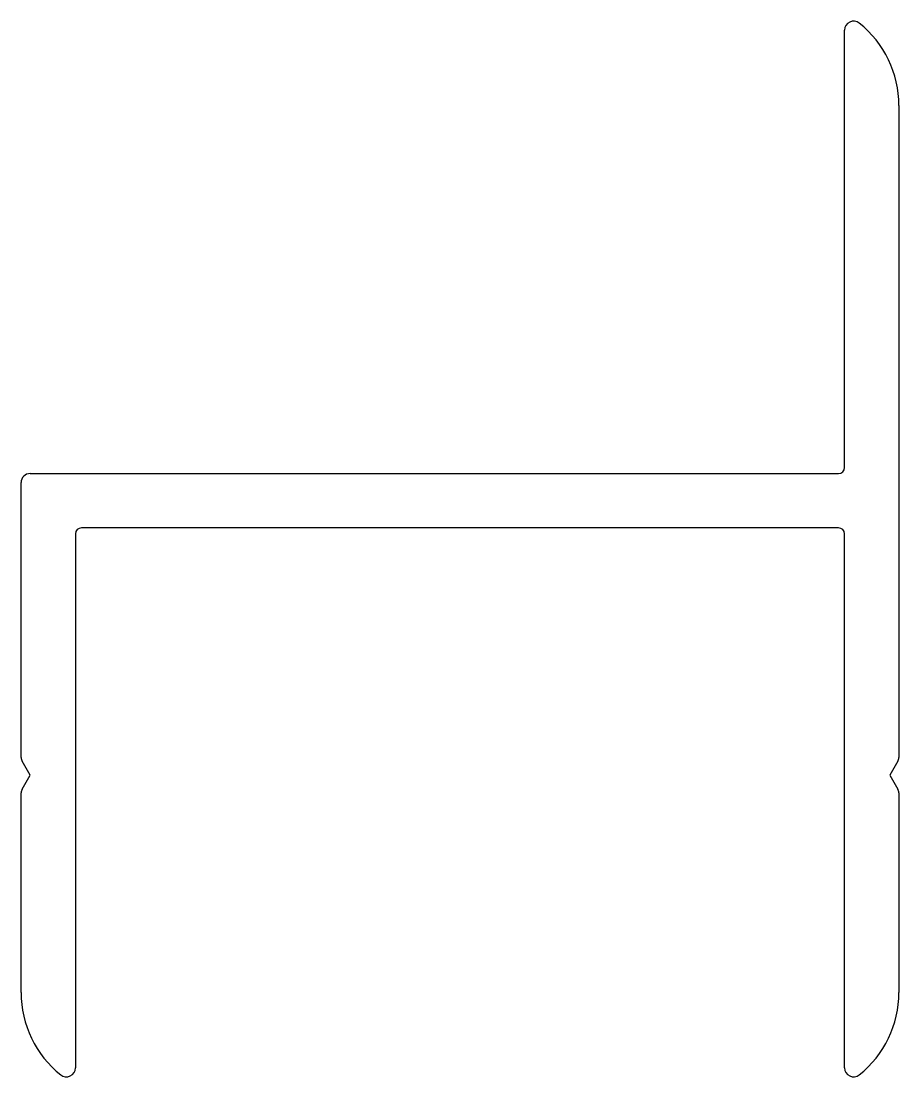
# Model space of a CAD drawing. Extents: x 3 to 32.1, y 2.5 to 37.5.
import ezdxf

# ---------------------------------------------------------------- set-up
doc = ezdxf.new("R2010")
doc.units = 0
doc.layers.get('0').update_dxf_attribs({"linetype": 'CONTINUOUS'})

msp = doc.modelspace()

# ---------------------------------------------------------------- linework, layer by layer
for p, q in [((30.331, 22.69), (30.331, 37.19)), ((32.131, 34.692), (32.131, 13.077)), ((3.331, 22.49), (30.131, 22.49)), ((3.031, 13.077), (3.031, 22.19)), ((30.131, 20.69), (5.031, 20.69)), ((4.831, 20.49), (4.831, 2.79)), ((30.331, 2.79), (30.331, 20.49)), ((3.331, 12.49), (3.065, 12.952)), ((32.098, 12.952), (31.831, 12.49)), ((3.065, 12.028), (3.331, 12.49)), ((31.831, 12.49), (32.098, 12.028)), ((3.031, 5.288), (3.031, 11.903)), ((32.131, 11.903), (32.131, 5.288))]:
    msp.add_line(p, q)
for centre, radius, start, end in [((30.631, 37.19), 0.3, 51.3178, 180), ((28.631, 34.692), 3.5, 0, 51.3178), ((3.331, 22.19), 0.3, 90, 180), ((30.131, 22.69), 0.2, 270, 0), ((5.031, 20.49), 0.2, 90, 180), ((30.131, 20.49), 0.2, 0, 90), ((3.281, 13.077), 0.25, 180, 210), ((31.881, 13.077), 0.25, 330, 360), ((3.281, 11.903), 0.25, 150, 180), ((31.881, 11.903), 0.25, 0, 30), ((6.531, 5.288), 3.5, 180, 231.3178), ((28.631, 5.288), 3.5, 308.6822, 0), ((4.531, 2.79), 0.3, 231.3178, 0), ((30.631, 2.79), 0.3, 180, 308.6822)]:
    msp.add_arc(centre, radius, start, end)

doc.saveas('drawing.dxf')
